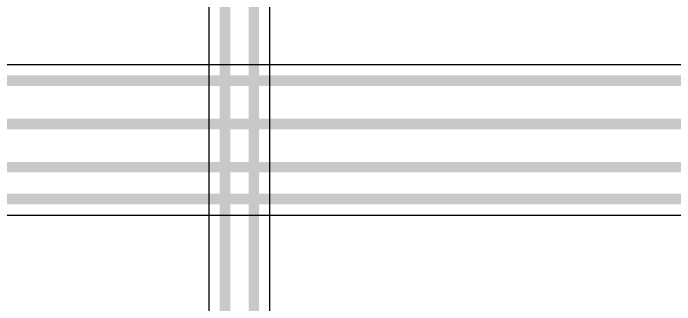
# Model space of a CAD drawing. Header units: inches. Extents: x -11 to 5379, y 0 to 5429.
# Drawn here: x 38.36 to 54.33, y 32.74 to 39.78 of the extents above; entities that cross this region are included whole.
import ezdxf

# ---------------------------------------------------------------- set-up
doc = ezdxf.new("R2010")
doc.units = ezdxf.units.IN
doc.layers.add('Bottom Layer', color=5, linetype='Continuous')
doc.layers.add('Top Layer', color=1, linetype='Continuous')

msp = doc.modelspace()

# ---------------------------------------------------------------- linework, layer by layer
at = {"layer": 'Bottom Layer'}
for p, q in [((56.933, 38.539), (36.92, 38.539)), ((37.403, 34.902), (55.852, 34.902))]:
    msp.add_line(p, q, dxfattribs=at)
for points in [[(36.525, 38.151, 0.254, 0.254, 0), (57.328, 38.151, 0.254, 0.254, 0)], [(36.847, 37.107, 0.254, 0.254, 0), (57.328, 37.107, 0.254, 0.254, 0)], [(36.878, 36.063, 0.254, 0.254, 0), (57.328, 36.063, 0.254, 0.254, 0)], [(37.242, 35.291, 0.254, 0.254, 0), (56.013, 35.291, 0.254, 0.254, 0)]]:
    msp.add_lwpolyline(points, format="xyseb", dxfattribs=at)
at = {"layer": 'Top Layer'}
for p, q in [((44.559, 27.004), (44.559, 60.799)), ((43.087, 45.107), (43.087, 27.012))]:
    msp.add_line(p, q, dxfattribs=at)
for points in [[(43.476, 26.851, 0.254, 0.254, 0), (43.476, 61.306, 0.254, 0.254, 0)], [(44.171, 26.843, 0.254, 0.254, 0), (44.171, 60.96, 0.254, 0.254, 0)]]:
    msp.add_lwpolyline(points, format="xyseb", dxfattribs=at)

doc.saveas('drawing.dxf')
